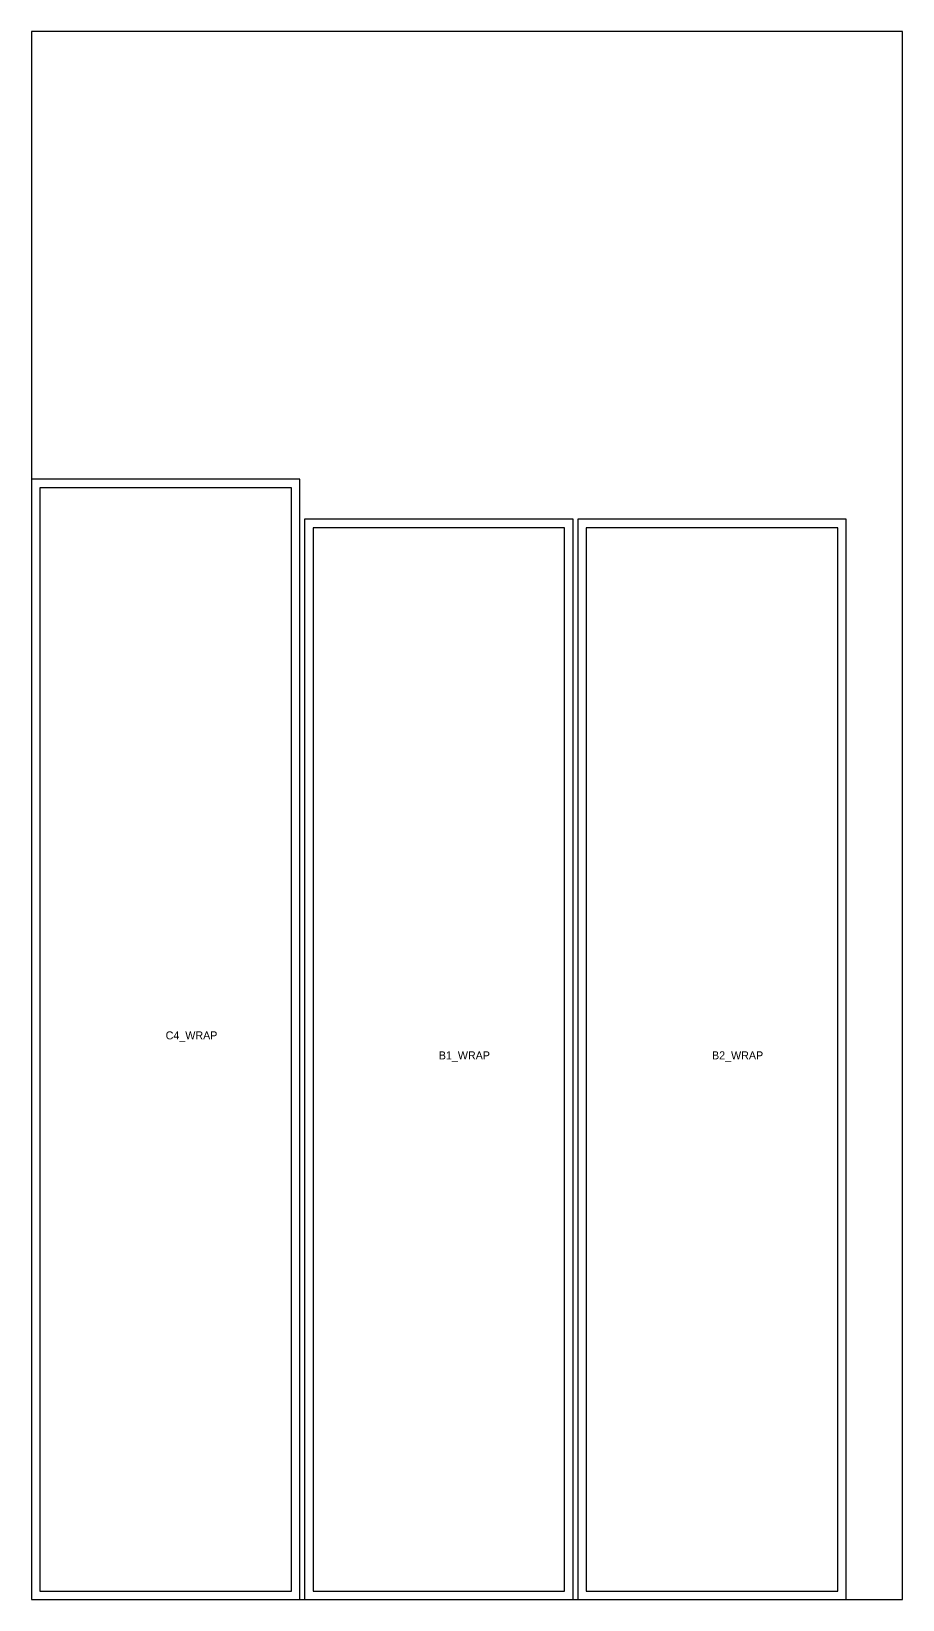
# Model space of a CAD drawing. Header units: millimetres. Extents: x 0 to 6546, y 0 to 2743.
# Drawn here: x 1674 to 3198, y 0 to 2743 of the extents above; entities that cross this region are included whole.
import ezdxf

# ---------------------------------------------------------------- set-up
doc = ezdxf.new("R2010")
doc.units = ezdxf.units.MM
for name, color, linetype in [('FABRIC_CUT', 7, 'Continuous'), ('PART_IDS', 7, 'Continuous'), ('SEAM_REFERENCE', 7, 'Continuous'), ('STOCK_DO_NOT_CUT', 7, 'Continuous')]:
    doc.layers.add(name, color=color, linetype=linetype)

msp = doc.modelspace()

# ---------------------------------------------------------------- linework, layer by layer
at = {"layer": 'FABRIC_CUT'}
for points in [[(1674, 0), (2143.8, 0), (2143.8, 1960), (1674, 1960)], [(2151.8, 0), (2621.6, 0), (2621.6, 1890), (2151.8, 1890)], [(2629.6, 0), (3099.5, 0), (3099.5, 1890), (2629.6, 1890)]]:
    msp.add_lwpolyline(points, close=True, dxfattribs=at)
at = {"layer": 'SEAM_REFERENCE'}
for points in [[(1689, 15), (2128.8, 15), (2128.8, 1945), (1689, 1945)], [(2166.8, 15), (2606.6, 15), (2606.6, 1875), (2166.8, 1875)], [(2644.6, 15), (3084.5, 15), (3084.5, 1875), (2644.6, 1875)]]:
    msp.add_lwpolyline(points, close=True, dxfattribs=at)
at = {"layer": 'STOCK_DO_NOT_CUT'}
msp.add_lwpolyline([(1674, 0), (3198, 0), (3198, 2743.2), (1674, 2743.2)], close=True, dxfattribs=at)

# ---------------------------------------------------------------- texts
at = {"layer": 'PART_IDS'}
for s, p in [('C4_WRAP', (1908.9, 980)), ('B1_WRAP', (2386.7, 945)), ('B2_WRAP', (2864.6, 945))]:
    msp.add_text(s, height=14, dxfattribs=at).set_placement(p)

doc.saveas('drawing.dxf')
